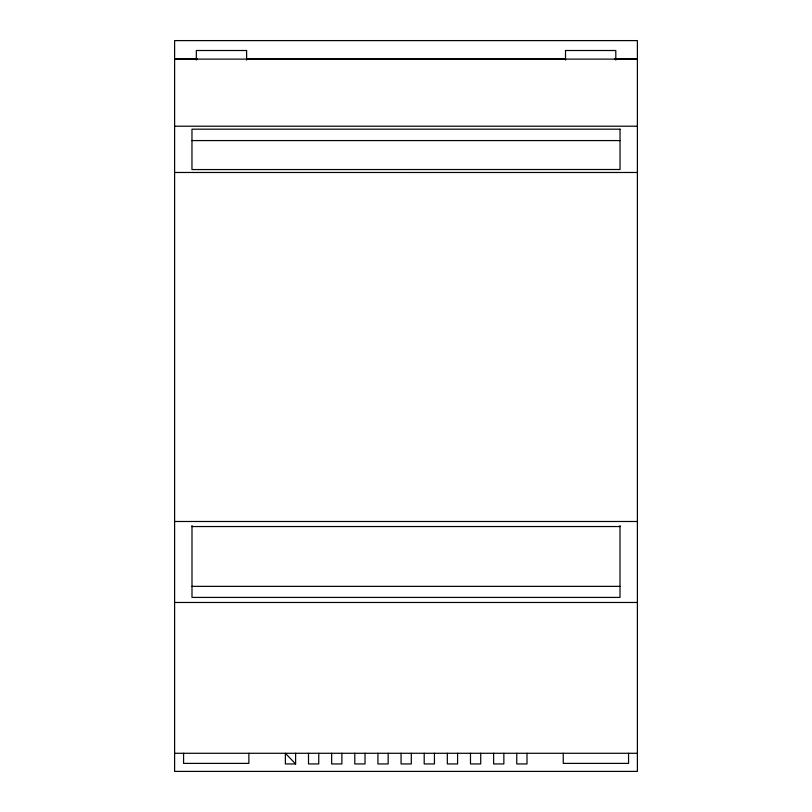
<?xml version="1.0" encoding="UTF-8"?>
<svg xmlns="http://www.w3.org/2000/svg" width="812" height="812" viewBox="0 0 812 812"><rect width="100%" height="100%" fill="white"/><g stroke="black" fill="none" stroke-linecap="round" stroke-linejoin="round"><path stroke-width="1.22" d="M615.8 60.058L615.8 50.506L565.517 50.506L565.517 60.058M197.438 58.911L174.61 58.911L174.61 40.6L637.39 40.6L637.39 58.911L614.562 58.911M246.878 58.911L565.122 58.911M174.61 126.205L637.39 126.205M191.967 140.577L620.033 140.577M174.61 172.479L637.39 172.479M174.61 521.487L637.39 521.487M191.997 526.541L620.003 526.541M191.997 586.355L620.003 586.355M174.61 602.474L637.39 602.474M174.61 753.282L637.39 753.282M295.609 763.94L285.377 763.94L285.377 753.282L295.609 763.94L295.609 753.282M628.559 753.282L628.559 763.392L563.254 763.392L563.254 753.282M620.003 525.597L620.003 597.419L191.997 597.419L191.997 525.597M526.998 753.282L526.998 763.94L516.757 763.94L516.757 753.282M503.856 753.282L503.856 763.94L493.615 763.94L493.615 753.282M480.714 753.282L480.714 763.94L470.483 763.94L470.483 753.282M457.582 753.282L457.582 763.94L447.341 763.94L447.341 753.282M434.44 753.282L434.44 763.94L424.199 763.94L424.199 753.282M411.298 753.282L411.298 763.94L401.067 763.94L401.067 753.282M388.166 753.282L388.166 763.94L377.925 763.94L377.925 753.282M365.024 753.282L365.024 763.94L354.793 763.94L354.793 753.282M341.882 753.282L341.882 763.94L331.651 763.94L331.651 753.282M318.751 753.282L318.751 763.94L308.509 763.94L308.509 753.282M248.868 753.282L248.868 763.392L183.573 763.392L183.573 753.282M246.615 60.058L246.615 50.506L196.331 50.506L196.331 60.058M637.39 59.124L174.61 59.124L174.61 771.4L637.39 771.4L637.39 59.124M620.033 129.179L191.967 129.179L191.967 169.566L620.033 169.505L620.033 129.179"/></g></svg>
